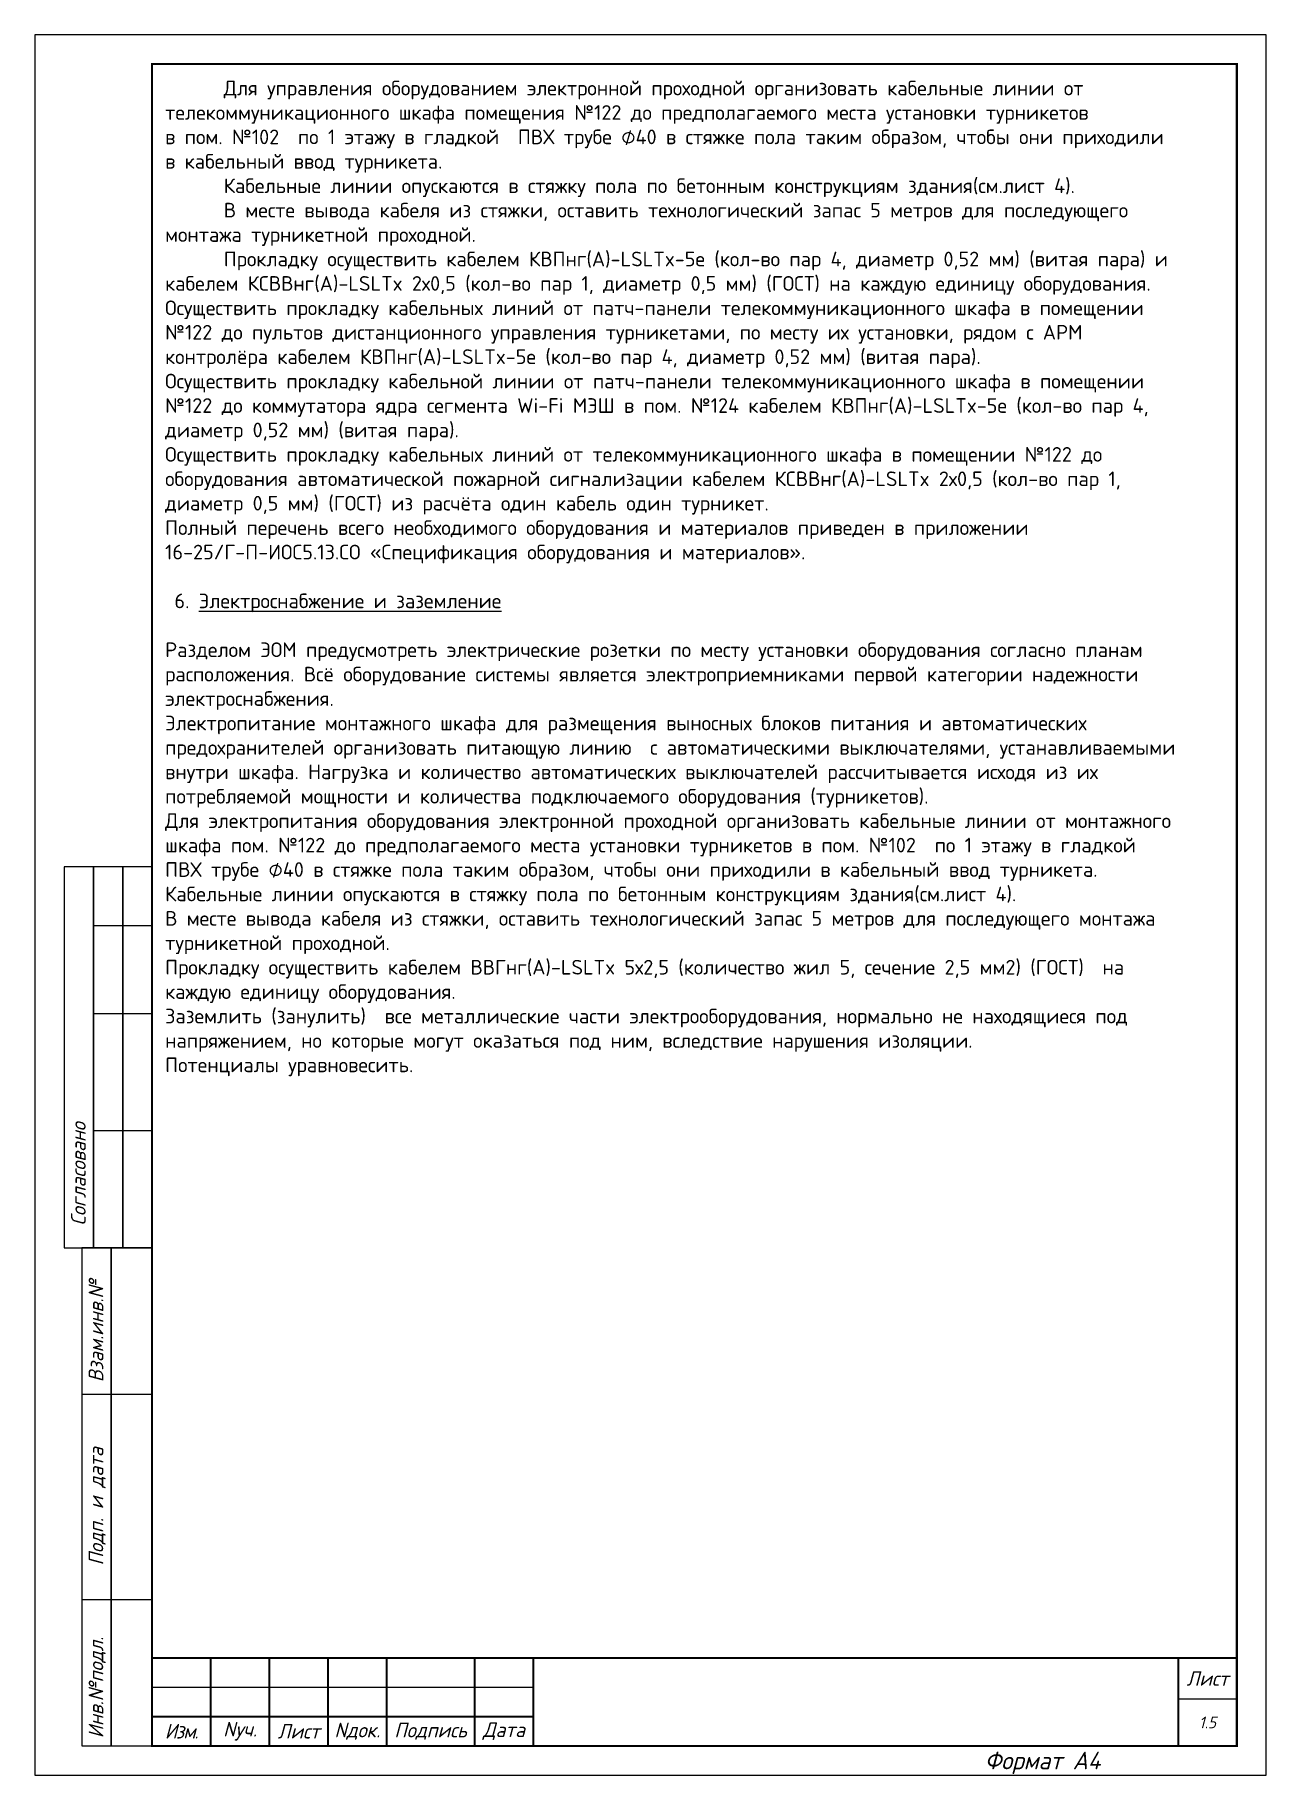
# Paper-space layout 'Общие данные 5' of a CAD drawing. Header units: millimetres. Extents: x -330 to -120, y -1 to 296.
import ezdxf
from ezdxf.enums import TextEntityAlignment as Align

# ---------------------------------------------------------------- set-up
doc = ezdxf.new("R2010")
doc.units = ezdxf.units.MM
doc.layers.add('Оформление-Надписи', color=7, linetype='Continuous', lineweight=0, true_color=0x000000)
doc.styles.add('GOST-2.304_Type-B_italic', font='GOST_Common Italic.ttf')
doc.styles.add('KOSTY_STYLE', font='isocpeur.ttf')

# ---------------------------------------------------------------- blocks, each defined once
blk = doc.blocks.new('*U54')
for points in [[(0, 0), (210, 0), (210, 297), (0, 297)], [(5, 90), (10, 90), (10, 155), (5, 155)], [(10, 90), (15, 90), (15, 155), (10, 155)], [(15, 90), (20, 90), (20, 155), (15, 155)], [(8, 5), (13, 5), (13, 90), (8, 90)], [(13, 5), (20, 5), (20, 90), (13, 90)]]:
    blk.add_lwpolyline(points, close=True)
at = {"const_width": 0.35}
for points in [[(20, 5), (205, 5), (205, 292), (20, 292)], [(20, 20), (205, 20), (205, 5), (20, 5)]]:
    blk.add_lwpolyline(points, close=True, dxfattribs=at)
for points in [[(10, 145), (20, 145)], [(10, 130), (20, 130)], [(10, 110), (20, 110)], [(8, 65), (20, 65)], [(8, 30), (20, 30)], [(20, 15), (85, 15)], [(195, 13), (205, 13)]]:
    blk.add_lwpolyline(points)
for points in [[(30, 20), (30, 5)], [(40, 20), (40, 5)], [(50, 20), (50, 5)], [(60, 20), (60, 5)], [(75, 20), (75, 5)], [(85, 20), (85, 5)], [(195, 20), (195, 5)], [(20, 10), (85, 10)]]:
    blk.add_lwpolyline(points, dxfattribs=at)
at = {"style": 'GOST-2.304_Type-B_italic'}
for s, p in [('Согласовано', (8.68, 93.8)), ('Взам.инв.№', (11.68, 67.07)), ('Подп. и дата', (11.68, 35.79)), ('Инв.№подл.', (11.68, 6.31))]:
    blk.add_text(s, height=2.5, rotation=90, dxfattribs=at).set_placement(p)
at = {"char_height": 2.5, "attachment_point": 5, "style": 'GOST-2.304_Type-B_italic'}
for s, insert, width in [('Лист', (200, 16.5), 10.0005), ('Nуч.', (35, 7.5), 10), ('Nдок.', (55, 7.5), 10), ('Подпись', (67.5, 7.5), 15), ('Дата', (80, 7.5), 10), ('{\\T0.9;Изм.}', (25, 7.5), 10), ('Лист', (45, 7.5), 10)]:
    blk.add_mtext(s, dxfattribs=dict(at, insert=insert, width=width))
at = {"style": 'GOST-2.304_Type-B_italic'}
for tag, height, p in [('ГРАФА_1Ф6', 4, (145, 12.5)), ('ГРАФА_7Ф6', 2, (200, 9))]:
    blk.add_attdef(tag, text='', height=height, dxfattribs=at).set_placement(p, align=Align.MIDDLE_CENTER)
for tag, p in [('ФОРМАТ', (161.99, 2.5)), ('СВОЙСТВА_2', (179.35, 2.5))]:
    blk.add_attdef(tag, text='', height=3, dxfattribs=at).set_placement(p, align=Align.MIDDLE_LEFT)

psp = doc.layouts.new('Общие данные 5')

# ---------------------------------------------------------------- block references
ref = psp.add_blockref('*U54', (-330.47, -0.97))
ref.add_attrib('ГРАФА_7Ф6', '1.5', dxfattribs={"height": 2, "style": 'GOST-2.304_Type-B_italic'}).set_placement((-130.47, 8.03), align=Align.MIDDLE_CENTER)
ref.add_attrib('ФОРМАТ', 'Формат А4', dxfattribs={"height": 3, "style": 'GOST-2.304_Type-B_italic'}).set_placement((-168.48, 1.53), align=Align.MIDDLE_LEFT)

# ---------------------------------------------------------------- texts
at = {"layer": 'Оформление-Надписи', "insert": (-308.25, 288.19), "char_height": 2.5, "attachment_point": 1, "style": 'KOSTY_STYLE'}
psp.add_mtext_dynamic_manual_height_columns('\\pxa0.25,ql;^IДля управления оборудованием электронной проходной организовать кабельные линии от телекоммуникационного шкафа помещения №122 до предполагаемого места установки турникетов\\P\\pq*;в пом. №102  по 1 этажу в {\\C250;\\c2960685;гладкой  ПВХ} трубе ⌀{\\C250;\\c2960685;40 в стяжке пола таким образом, чтобы они приходили в кабельный ввод турникета.} \\P^IКабельные линии опускаются в стяжку пола по бетонным конструкциям здания(см.лист 4).\\P^IВ месте вывода кабеля из стяжки, оставить технологический запас 5 метров для последующего монтажа турникетной проходной.\\P ^IПрокладку осуществить кабелем КВПнг(А)-LSLTx-5е (кол-во пар 4, диаметр 0,52 мм) (витая пара) и кабелем КСВВнг(А)-LSLTx 2х0,5 (кол-во пар 1, диаметр 0,5 мм) (ГОСТ) на каждую единицу оборудования. {\\A1;\\P\\pi3,r0.13333,a0.66667,t1.41667;Осуществить прокладку кабельных линий от патч-панели телекоммуникационного шкафа в помещении }№122{\\A1; до пультов дистанционного управления турникетами, по месту их установки, рядом с АРМ контролёра кабелем КВПнг(А)-LSLTx-5е (кол-во пар 4, диаметр 0,52 мм) (витая пара).\\PОсуществить прокладку кабельной линии от патч-панели телекоммуникационного шкафа в помещении }№122{\\A1; до коммутатора ядра сегмента Wi-Fi МЭШ в пом. }№124{\\A1; кабелем КВПнг(А)-LSLTx-5е (кол-во пар 4, диаметр 0,52 мм) (витая пара).\\PОсуществить прокладку кабельных линий от телекоммуникационного шкафа в помещении }№122{\\A1; до оборудования автоматической пожарной сигнализации кабелем КСВВнг(А)-LSLTx 2х0,5 (кол-во пар 1, диаметр 0,5 мм) (ГОСТ) из расчёта один кабель один турникет.\\P\\pr0,a0.25,tz;Полный перечень всего необходимого оборудования и материалов приведен в приложении }16-25/Г-П-ИОС5.13{\\C0;.СО\\A1;\\C256; «Спецификация оборудования и материалов».\\L \\P\\pqj;\\l  \\P 6. \\LЭлектроснабжение и заземление\\P\\P\\pq*;\\lРазделом ЭОМ предусмотреть электрические розетки по месту установки оборудования согласно планам расположения. Всё оборудование системы является электроприемниками первой категории надежности электроснабжения.\\PЭлектропитание монтажного шкафа для размещения выносных блоков питания и автоматических предохранителей организовать питающую линию  с автоматическими выключателями, устанавливаемыми внутри шкафа. Нагрузка и количество автоматических выключателей рассчитывается исходя из их потребляемой мощности и количества подключаемого оборудования (турникетов).\\PДля электропитания оборудования электронной проходной организовать кабельные линии от монтажного шкафа пом. }№122{\\A1; до предполагаемого места установки турникетов в пом. }№102{\\A1;  по 1 этажу} в {\\C250;\\c2960685;гладкой  ПВХ} трубе ⌀{\\C250;\\c2960685;40 в стяжке пола таким образом, чтобы они приходили в кабельный ввод турникета.\\P\\pql;Кабельные линии опускаются в стяжку пола по бетонным конструкциям здания(см.лист 4).\\A1;\\C256; \\P\\pq*;В месте вывода кабеля из стяжки, оставить технологический запас 5 метров для последующего монтажа турникетной проходной.\\PПрокладку осуществить кабелем ВВГнг(А)-LSLTx 5х2,5 (количество жил 5, сечение 2,5 мм2) (ГОСТ)  на каждую единицу оборудования. }\\P{\\A1;Заземлить (занулить)  все металлические части электрооборудования, нормально не находящиеся под напряжением, но которые могут оказаться под ним, вследствие нарушения изоляции. \\PПотенциалы уравновесить.\\C256;\\c0;\\P\\pqj;\\P\\pi0;\\L\\P\\l\\C0;\\P\\L\\P }', width=173.0471, gutter_width=12.5, heights=[0], dxfattribs=at)

doc.saveas('drawing.dxf')
